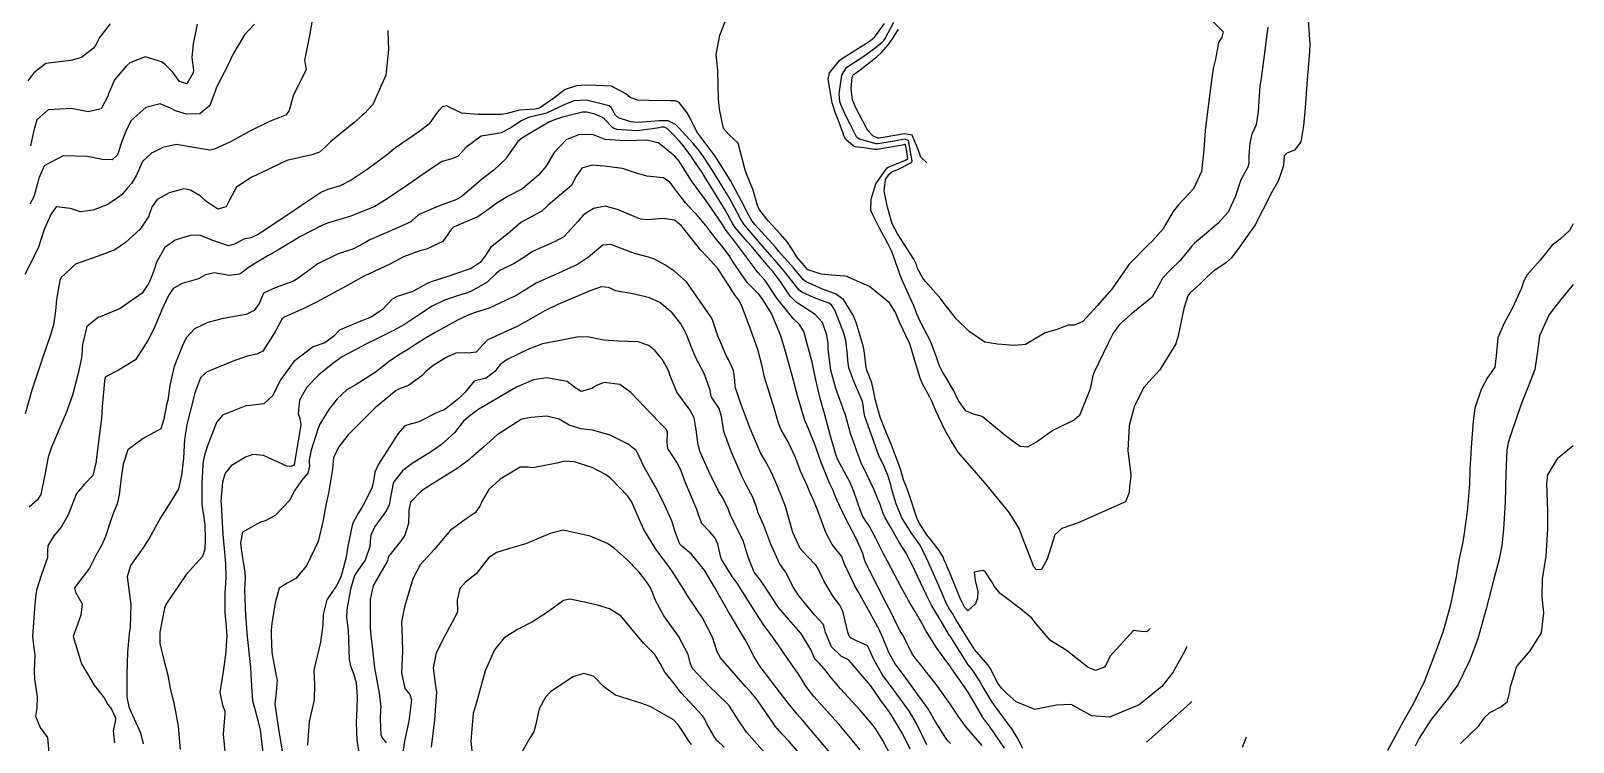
# Model space of a CAD drawing. Header units: feet. Extents: x 1313709 to 1317500, y 405869 to 411659.
# Drawn here: x 1316958 to 1317500, y 409598 to 409847 of the extents above; entities that cross this region are included whole.
import ezdxf

# ---------------------------------------------------------------- set-up
doc = ezdxf.new("R2010")
doc.units = ezdxf.units.FT
doc.layers.add('C-TOPO-MAJR', color=32, linetype='CONTINUOUS')

msp = doc.modelspace()

# ---------------------------------------------------------------- linework, layer by layer
at = {"layer": 'C-TOPO-MAJR'}
for points in [[(1317367.41, 409856.89), (1317377.14, 409847.08), (1317376.65, 409845.26), (1317375.51, 409843.36), (1317374.35, 409837.54), (1317373.61, 409834.29), (1317373.12, 409830.93), (1317371.96, 409821.91), (1317370.73, 409812.46), (1317370.36, 409805.7), (1317369.46, 409798.08), (1317366.66, 409791.96), (1317361.45, 409786.44), (1317359.52, 409784.04), (1317356.9, 409779.45), (1317355.98, 409777.92), (1317352.32, 409773.79), (1317350.71, 409772.35), (1317343.91, 409765.4), (1317343.25, 409764.44), (1317338.02, 409756.83), (1317332.86, 409750.89), (1317327.81, 409745.46), (1317324.89, 409744.17), (1317322.63, 409744.16), (1317318.65, 409742.61), (1317317.94, 409742.4), (1317314.57, 409741.46), (1317307.7, 409737.38), (1317303.76, 409736.97), (1317297.85, 409737.47), (1317293.38, 409738.15), (1317287.95, 409741.88), (1317283.29, 409746.4), (1317281.32, 409748.93), (1317279.47, 409751.31), (1317277.91, 409753.39), (1317272.52, 409759.45), (1317271.61, 409760.64), (1317269.81, 409764.08), (1317269.35, 409765.46), (1317268.46, 409767.35), (1317262.71, 409776.18), (1317260.91, 409779.73), (1317259.2, 409785.53), (1317258, 409791.13), (1317258.56, 409795.28), (1317259.76, 409797.1), (1317260.79, 409797.92), (1317263.3, 409799.07), (1317267.61, 409801.25), (1317267.86, 409801.83), (1317266.57, 409809.02), (1317265.17, 409809.42), (1317261.58, 409808.71), (1317255.88, 409807.81), (1317255.24, 409807.81), (1317249.34, 409809.43), (1317248.45, 409810.03), (1317247.02, 409812.87), (1317246.08, 409814.66), (1317244.69, 409817.39), (1317242.88, 409821.58), (1317242.52, 409822.72), (1317242.2, 409825.33), (1317243.18, 409831.94), (1317244.84, 409834.58), (1317245.3, 409834.94), (1317250.52, 409838.37), (1317254.39, 409841.17), (1317257.21, 409843.35), (1317257.95, 409844.12), (1317258.43, 409844.81), (1317261.45, 409850.46)], [(1317057.74, 409854.94), (1317056.47, 409846.95), (1317054.46, 409837.1), (1317054.55, 409836.54), (1317055.03, 409833.74), (1317050.67, 409825.03), (1317049.21, 409819.93), (1317049.14, 409819.51), (1317048.07, 409817.97), (1317042.16, 409815.67), (1317035.06, 409812.1), (1317028.73, 409808.61), (1317022.93, 409805.98), (1317021.21, 409805.61), (1317015.63, 409806.56), (1317009.36, 409807.56), (1317004.79, 409806.46), (1317000.78, 409804.54), (1316997.63, 409801.57), (1316995.37, 409796.54), (1316993.72, 409793.89), (1316992.35, 409792.31), (1316990.34, 409789.95), (1316985.38, 409786.48), (1316980.26, 409784.46), (1316975.77, 409783.95), (1316972.36, 409785.09), (1316967.25, 409785.73), (1316965.45, 409782.97), (1316963.55, 409778.73), (1316963.11, 409777.69), (1316960.94, 409771.17), (1316956.3, 409761.9)], [(1317406.75, 409854.44), (1317407.5, 409842.79), (1317407.46, 409840.17), (1317406.52, 409828.69), (1317405.86, 409820.49), (1317405.31, 409814.13), (1317404.41, 409808.51), (1317402.11, 409805.63), (1317399.43, 409804.5), (1317398.53, 409803.61), (1317398.24, 409800.16), (1317396.56, 409794.88), (1317394.21, 409790.84), (1317391.02, 409784.63), (1317388.29, 409779.32), (1317382.72, 409771.39), (1317379.99, 409767.83), (1317377.89, 409765.91), (1317373.87, 409763.23), (1317371.49, 409761.08), (1317368.99, 409758.68), (1317365.54, 409755.52), (1317364.91, 409754.82), (1317364.69, 409754.43), (1317363.24, 409749.97), (1317361.34, 409740.39), (1317360.49, 409737.6), (1317354.85, 409728.5), (1317350.97, 409724.23), (1317349.27, 409722.2), (1317345.98, 409715.87), (1317344.06, 409708.94), (1317343.56, 409700.17), (1317344.64, 409691.61), (1317344.65, 409691.07), (1317344.23, 409687.51), (1317344.07, 409685.39), (1317342.78, 409682.08), (1317326.15, 409674.78), (1317320.39, 409672.76), (1317317.98, 409670.5), (1317315.27, 409661.96), (1317313.33, 409658.42), (1317311.58, 409658.2), (1317310.55, 409659.3), (1317306.09, 409671.11), (1317305.42, 409672.75), (1317302.08, 409678.3), (1317295.69, 409685.99), (1317293.46, 409688.63), (1317288, 409694.99), (1317284, 409699.53), (1317281.54, 409703.52), (1317281.32, 409703.92), (1317281.19, 409704.16), (1317279.33, 409707.34), (1317276.2, 409714.05), (1317274.9, 409717.28), (1317274.24, 409718.66), (1317271.53, 409723.59), (1317270.68, 409725.59), (1317268.33, 409733.3), (1317267.17, 409737.25), (1317266.87, 409738.01), (1317263.46, 409745.23), (1317261.87, 409748.81), (1317259.97, 409752.01), (1317252.87, 409757.7), (1317245.44, 409761.04), (1317245.03, 409761.17), (1317244.13, 409761.37), (1317239.67, 409761.68), (1317236.04, 409762.02), (1317231.27, 409763.59), (1317230.97, 409763.84), (1317229.94, 409765.07), (1317227.67, 409767.78), (1317225.57, 409770.89), (1317224.05, 409773.29), (1317221.6, 409776.13), (1317217.34, 409780.73), (1317214.29, 409784.63), (1317213.59, 409786.18), (1317212.03, 409791.59), (1317209.75, 409797.26), (1317209.15, 409799.01), (1317206.82, 409807.99), (1317203.61, 409810.91), (1317201.57, 409813.18), (1317200.17, 409819.97), (1317199.82, 409823.65), (1317199.67, 409833.53), (1317199.07, 409839.14), (1317200.36, 409845.97), (1317202.65, 409851.87)], [(1317083.77, 409847.62), (1317083.91, 409843.96), (1317083.93, 409840.87), (1317083.04, 409831.91), (1317078.46, 409821.62), (1317075.56, 409818.49), (1317074.98, 409818.02), (1317071.79, 409815.17), (1317063.77, 409808.58), (1317061.83, 409806.71), (1317059.78, 409804.84), (1317057.06, 409803.94), (1317048.33, 409801.9), (1317042.15, 409799.02), (1317035.77, 409796), (1317030.58, 409792.54), (1317028.31, 409788.21), (1317027.03, 409785.68), (1317024.05, 409784.9), (1317020.18, 409787.45), (1317017.82, 409789.49), (1317014.49, 409791.56), (1317012.06, 409791.98), (1317006.9, 409790.54), (1317002.73, 409788.21), (1317001, 409785.76), (1316999.98, 409783.02), (1316999.76, 409782.45), (1316996.77, 409777.83), (1316991.63, 409773.16), (1316987.87, 409770.58), (1316983.34, 409768.89), (1316974.06, 409765.53), (1316968.95, 409760.79), (1316968.53, 409759.84), (1316967.83, 409755.84), (1316967.37, 409753.12), (1316967.02, 409749.19), (1316966.34, 409744.22), (1316965.13, 409740.43), (1316962.49, 409732.59), (1316960.79, 409727.62), (1316958.68, 409721.28), (1316956.38, 409713.06)], [(1316986.23, 409849.92), (1316982.5, 409845.09), (1316981.17, 409842.55), (1316980.43, 409841.34), (1316976.15, 409838.07), (1316972.43, 409837.11), (1316963.61, 409836.06), (1316959.39, 409832.76), (1316957.34, 409829.92)], [(1317036.89, 409849.8), (1317033.47, 409846.03), (1317029.29, 409839.18), (1317026.72, 409833.65), (1317026.31, 409832.9), (1317023.59, 409827.7), (1317023.14, 409826.33), (1317021.22, 409821.28), (1317017.74, 409818.33), (1317013, 409818.23), (1317009.21, 409819.39), (1317007.38, 409820.34), (1317003.85, 409821.81), (1316998.74, 409820.55), (1316993.44, 409815.91), (1316991.73, 409812.08), (1316990.81, 409809.83), (1316990.36, 409808.59), (1316988.85, 409803.95), (1316986.93, 409802.16), (1316983.47, 409802.31), (1316978.3, 409803.38), (1316969.68, 409803.54), (1316963.1, 409800.02), (1316961.19, 409795.7), (1316960.76, 409793.86), (1316959.44, 409789.23), (1316958.04, 409786.61)], [(1317016.77, 409849.85), (1317015.37, 409842.91), (1317014.93, 409838.15), (1317015.47, 409833.61), (1317015.44, 409832.74), (1317013.2, 409828.9), (1317010.56, 409829.65), (1317008.67, 409832.26), (1317008.13, 409833.04), (1317005.47, 409835.79), (1317004.28, 409836.58), (1316998.48, 409838.36), (1316993.11, 409836.2), (1316991.85, 409835.09), (1316987.81, 409830.31), (1316985.64, 409825.38), (1316985.37, 409824.5), (1316983.04, 409820.03), (1316978.65, 409819.09), (1316972.66, 409820.2), (1316964.44, 409819.74), (1316960.52, 409816.25), (1316959.27, 409812.01), (1316958.25, 409807.15)], [(1317392.74, 409848.7), (1317392.58, 409847.11), (1317391.68, 409840.64), (1317390.43, 409830.76), (1317389.99, 409828.2), (1317389.39, 409819.2), (1317388.72, 409814.42), (1317387.54, 409811.93), (1317387.21, 409811.27), (1317386.41, 409808.09), (1317386.1, 409803.78), (1317386.15, 409800.92), (1317385.75, 409799.62), (1317383.34, 409795.18), (1317381.28, 409789.21), (1317378.81, 409783.83), (1317375.2, 409779.8), (1317369.67, 409775.13), (1317367.05, 409772.9), (1317366.01, 409771.72), (1317362.04, 409766.82), (1317358.49, 409763.4), (1317355.82, 409760.62), (1317354.97, 409759.03), (1317352.11, 409754.01), (1317344.76, 409748), (1317340.7, 409744.38), (1317338.49, 409741.39), (1317336.44, 409737.31), (1317331.76, 409727.59), (1317331.16, 409725.98), (1317330.72, 409723.39), (1317330.31, 409721.49), (1317326.67, 409712.42), (1317324.88, 409710.89), (1317317.31, 409707.11), (1317311.56, 409703.06), (1317308.27, 409701.31), (1317305.78, 409701.55), (1317301.13, 409704.89), (1317292.5, 409712.04), (1317289.44, 409712.95), (1317286.68, 409714.05), (1317284.09, 409717.79), (1317282.51, 409721.03), (1317281.32, 409723.08), (1317279.67, 409725.93), (1317278.64, 409727.56), (1317277.34, 409730.04), (1317276.25, 409733.23), (1317274.3, 409738.47), (1317270.75, 409745.2), (1317269.49, 409748.11), (1317268.45, 409750.94), (1317266.59, 409755.03), (1317263.96, 409760.78), (1317263.26, 409762.75), (1317260.79, 409769.95), (1317259.35, 409772.76), (1317256.48, 409777.92), (1317253.55, 409783.85), (1317253.42, 409784.47), (1317253.5, 409788.36), (1317255.14, 409793.79), (1317259.15, 409799.38), (1317259.49, 409799.63), (1317265.49, 409802.1), (1317266.3, 409802.71), (1317265.86, 409805.8), (1317265.48, 409807.43), (1317265.21, 409807.51), (1317264.54, 409807.37), (1317255.56, 409805.78), (1317254.52, 409805.77), (1317251, 409806.38), (1317247.85, 409806.75), (1317247.12, 409807.08), (1317244.63, 409809.34), (1317243.98, 409810.42), (1317243.53, 409811.78), (1317242.25, 409815.33), (1317240.86, 409818.91), (1317239.81, 409822.21), (1317238.41, 409830.47), (1317238.87, 409832.77), (1317242.35, 409837.07), (1317243.12, 409837.67), (1317251.81, 409843.11), (1317253.25, 409844.08), (1317254.76, 409845.4), (1317258.16, 409850)], [(1317273.05, 409801.11), (1317272.57, 409801.61), (1317270.98, 409803.14), (1317269.96, 409805.79), (1317267.85, 409810.87), (1317265.13, 409811.34), (1317258.42, 409810.14), (1317256.2, 409809.83), (1317255.97, 409809.84), (1317254.16, 409810.54), (1317252.23, 409812.56), (1317251.72, 409813.49), (1317248.17, 409820.24), (1317246.97, 409823.08), (1317246.4, 409827.27), (1317246.84, 409831.24), (1317247.33, 409832.09), (1317247.47, 409832.21), (1317249.17, 409833.39), (1317255.5, 409838.33), (1317257.2, 409839.95), (1317259.44, 409842.57), (1317261.02, 409844.65), (1317263.1, 409848.01)], [(1317351.35, 409637.63), (1317351.31, 409637.5), (1317350.25, 409636.5), (1317348.27, 409636.57), (1317345.64, 409636.93), (1317337.25, 409627.79), (1317336.15, 409625.29), (1317335.47, 409624.11), (1317332.26, 409622.91), (1317329.63, 409623.94), (1317322, 409630.08), (1317316.82, 409633.16), (1317316.34, 409633.61), (1317311.41, 409639.25), (1317311.33, 409639.36), (1317309.85, 409641.33), (1317305.89, 409644.52), (1317298.83, 409649.96), (1317296.82, 409652.44), (1317295.81, 409654.04), (1317293.61, 409657.46), (1317292.87, 409658.05), (1317289.7, 409657.47), (1317289.99, 409654.37), (1317290.99, 409650.75), (1317290.87, 409648.37), (1317290.08, 409646.35), (1317287.4, 409643.83), (1317286.26, 409645.12), (1317285.43, 409646.78), (1317284.63, 409648.53), (1317281.32, 409656.56), (1317280.21, 409659.26), (1317279.79, 409660.25), (1317279.27, 409661.42), (1317278.62, 409662.87), (1317277.37, 409665.06), (1317274.6, 409668.67), (1317273.07, 409670.5), (1317272.87, 409670.79), (1317270.51, 409674.56), (1317269.49, 409676.55), (1317266.79, 409684.72), (1317266.09, 409686.64), (1317264.84, 409689.9), (1317263.87, 409693.23), (1317263.36, 409694.91), (1317260.53, 409702.33), (1317258.34, 409707.36), (1317256.62, 409711.9), (1317254.9, 409718.18), (1317254.59, 409720.01), (1317253.73, 409723.87), (1317252.01, 409728.36), (1317251.76, 409729.26), (1317251.03, 409735.2), (1317250.67, 409736.91), (1317248.17, 409745.04), (1317247.13, 409747.7), (1317243.73, 409753.2), (1317240.9, 409755.13), (1317236.41, 409756.82), (1317230.62, 409759.3), (1317229.62, 409760.16), (1317226.2, 409764.31), (1317221.11, 409770.02), (1317220.84, 409770.33), (1317219.84, 409771.48), (1317212.58, 409779.53), (1317211.74, 409780.65), (1317209.99, 409783.73), (1317208.88, 409785.86), (1317204.07, 409794.88), (1317202.71, 409797.2), (1317199.32, 409802.5), (1317198.66, 409803.47), (1317195.55, 409807.67), (1317194.71, 409808.68), (1317192.22, 409811.98), (1317189.69, 409817.32), (1317188.89, 409818.72), (1317186.02, 409822.34), (1317184.81, 409822.92), (1317182.86, 409822.9), (1317175.42, 409823.01), (1317171.51, 409823.18), (1317168.88, 409824.08), (1317167.33, 409825.39), (1317162.25, 409827.99), (1317156.75, 409828.23), (1317153.33, 409828.34), (1317149.97, 409828.2), (1317146.08, 409826.93), (1317142.1, 409823.81), (1317136.97, 409820.33), (1317135.43, 409819.99), (1317129.94, 409819.59), (1317125.67, 409818.47), (1317123.61, 409818.05), (1317116.08, 409818.11), (1317115.5, 409818.08), (1317109.74, 409818.53), (1317105.5, 409820.53), (1317105.3, 409820.71), (1317104.45, 409821.13), (1317102.79, 409820.83), (1317101.02, 409818.85), (1317098.28, 409814.88), (1317094.94, 409812.23), (1317086.45, 409806.37), (1317083.12, 409803.73), (1317076.52, 409798.82), (1317070.85, 409795), (1317067.04, 409793.03), (1317062.67, 409791.78), (1317060.4, 409790.82), (1317053.45, 409786.17), (1317048.66, 409782.91), (1317038.93, 409776.44), (1317038.01, 409775.85), (1317035.67, 409774.85), (1317033.2, 409774.32), (1317029.85, 409772.62), (1317027.77, 409771.99), (1317022.28, 409773.88), (1317017.73, 409775.71), (1317014.34, 409775.62), (1317009.1, 409773.97), (1317005.38, 409771.46), (1317002.51, 409766.27), (1317001.65, 409763.63), (1317000.99, 409761.75), (1316999.77, 409758.94), (1316997.48, 409755.4), (1316989.8, 409750.01), (1316982.74, 409747.09), (1316982.11, 409746.9), (1316978.07, 409743.66), (1316976.49, 409737.36), (1316976.32, 409733.63), (1316976.22, 409732.69), (1316974.96, 409727.23), (1316973, 409719.53), (1316970.78, 409713.31), (1316967.98, 409706.85), (1316965.66, 409701.26), (1316964.52, 409697.78), (1316963.3, 409691.6), (1316961.86, 409684.7), (1316960.71, 409682.83), (1316957.84, 409680.29)], [(1317364.42, 409631.32), (1317364.27, 409631.05), (1317363.5, 409629.59), (1317359.36, 409622.23), (1317355.52, 409617.34), (1317347.58, 409610.83), (1317337.19, 409606.51), (1317330.99, 409606.98), (1317330.25, 409607.33), (1317323.77, 409610.98), (1317318.52, 409610.79), (1317310.99, 409609.27), (1317304.43, 409611.86), (1317301, 409615), (1317299.24, 409616.74), (1317297.95, 409618.47), (1317295.27, 409623.67), (1317294.47, 409624.85), (1317289.82, 409630.27), (1317289.49, 409630.72), (1317287.96, 409633.13), (1317283.27, 409640.85), (1317282, 409642.88), (1317281.32, 409643.93), (1317281.01, 409644.42), (1317279.96, 409646.28), (1317278.5, 409649.69), (1317276.32, 409654.78), (1317273.57, 409660.81), (1317272.09, 409664.12), (1317270.54, 409667.03), (1317269.11, 409668.99), (1317268.41, 409669.95), (1317267.59, 409671.15), (1317264.22, 409676.5), (1317262.26, 409681.4), (1317260.67, 409686.85), (1317260.34, 409688.06), (1317259.48, 409691.18), (1317258.11, 409694.33), (1317256.19, 409698.4), (1317251.29, 409712.1), (1317250.86, 409714.11), (1317250.68, 409716.13), (1317250.46, 409717.3), (1317247.3, 409724.75), (1317245.64, 409729.14), (1317245.25, 409731.76), (1317245.17, 409733.7), (1317244.55, 409738.81), (1317243.78, 409741.66), (1317240.72, 409749.44), (1317239.61, 409751.27), (1317238.66, 409751.89), (1317233.2, 409753.88), (1317229.15, 409755.72), (1317228.25, 409756.46), (1317222.57, 409763.57), (1317219.62, 409767), (1317218.74, 409768), (1317215.59, 409771.68), (1317211.29, 409776.51), (1317208.79, 409779.57), (1317207.43, 409781.73), (1317204.38, 409787.49), (1317202.73, 409790.44), (1317198.73, 409796.93), (1317196.71, 409800.1), (1317194.69, 409803.08), (1317192.87, 409805.64), (1317191.03, 409807.91), (1317185.93, 409813.42), (1317185.4, 409813.97), (1317184.76, 409814.57), (1317182.21, 409815.82), (1317179.37, 409815.87), (1317179.04, 409815.83), (1317173.2, 409815.44), (1317171.28, 409815.32), (1317169.11, 409815.51), (1317164.81, 409816.91), (1317163.71, 409817.92), (1317162.16, 409820.54), (1317161.47, 409821.1), (1317153.48, 409823.18), (1317149.15, 409822.9), (1317146.16, 409821.71), (1317139.49, 409818.55), (1317135.18, 409817.51), (1317133.45, 409817.21), (1317130.59, 409815.86), (1317126.89, 409813.37), (1317123.58, 409811.71), (1317121.73, 409811.35), (1317116.53, 409810.51), (1317111.15, 409806.52), (1317108.42, 409803.46), (1317106.21, 409802.53), (1317102.84, 409801.64), (1317097.69, 409798.22), (1317091.1, 409793.59), (1317083.48, 409788.45), (1317079.15, 409785.76), (1317070.81, 409782.4), (1317066.87, 409781.28), (1317062.94, 409780.12), (1317060.76, 409779.25), (1317053.08, 409775.31), (1317048.05, 409772.27), (1317045.07, 409770.44), (1317041.66, 409768.45), (1317037.82, 409766.2), (1317034.86, 409764.39), (1317033.22, 409763.07), (1317031.73, 409762.09), (1317028.01, 409761.63), (1317022.81, 409762.46), (1317019.72, 409761.76), (1317017.3, 409760.36), (1317011.55, 409758.79), (1317008.34, 409757.04), (1317006.77, 409754.59), (1317004.27, 409749.32), (1317003.78, 409748.15), (1317001.92, 409743.69), (1316999.67, 409739.08), (1316995.11, 409731.96), (1316989.12, 409728.38), (1316984.63, 409726), (1316984.27, 409724.74), (1316984, 409721.74), (1316983.39, 409715.63), (1316983.17, 409711.36), (1316982.24, 409704.18), (1316981.28, 409696.62), (1316981.27, 409696.23), (1316980.17, 409691.39), (1316977.24, 409688.31), (1316974.46, 409684.99), (1316971.48, 409677.59), (1316969.09, 409673.21), (1316966.44, 409670.18), (1316964.31, 409666.71), (1316964.23, 409665.07), (1316964.26, 409662.57), (1316962.1, 409656.58), (1316960.34, 409651.07), (1316960.16, 409649.57), (1316959.81, 409646.17), (1316959.45, 409641.5), (1316959.45, 409641.37), (1316959.01, 409634.91), (1316959.49, 409630.78), (1316959.74, 409628.46), (1316959.57, 409622.54), (1316959.62, 409619.98), (1316960.62, 409613.68), (1316960.47, 409609.74), (1316959.98, 409606.89), (1316961.69, 409602.87), (1316964.26, 409599.42), (1316964.95, 409591.27)], [(1317306.7, 409595.5), (1317304.72, 409599.43), (1317303.12, 409602.1), (1317296.9, 409610.56), (1317295.99, 409611.8), (1317292.41, 409617.69), (1317291.36, 409619.55), (1317289.13, 409622.86), (1317287.61, 409624.76), (1317287.49, 409624.91), (1317282.59, 409632.7), (1317281.32, 409634.79), (1317281.04, 409635.25), (1317277.35, 409641.42), (1317276.38, 409642.93), (1317274.79, 409645.6), (1317272.92, 409649.4), (1317267.72, 409660.19), (1317267.28, 409661.11), (1317266.15, 409663.43), (1317265.76, 409664.08), (1317263.44, 409667.76), (1317260.22, 409673.38), (1317258.39, 409676.45), (1317257.7, 409678.05), (1317256.54, 409681.52), (1317255.96, 409682.88), (1317254.4, 409686.59), (1317251.98, 409691.75), (1317251.76, 409692.16), (1317249.86, 409696.1), (1317246.26, 409706.09), (1317244.42, 409712.64), (1317244.17, 409713.45), (1317241.03, 409721.95), (1317239.33, 409728.4), (1317238.41, 409735.68), (1317238.35, 409737.67), (1317237.95, 409740.63), (1317236.34, 409745.04), (1317233.87, 409747.93), (1317227.18, 409752.24), (1317225.08, 409754.37), (1317221.78, 409759.2), (1317219.03, 409762.85), (1317218.11, 409763.95), (1317216.65, 409765.66), (1317211.4, 409771.87), (1317209.99, 409773.49), (1317205.72, 409778.46), (1317204.87, 409779.74), (1317201.81, 409785.22), (1317200.49, 409787.39), (1317197.3, 409792.56), (1317194.77, 409796.65), (1317194.1, 409797.69), (1317190.78, 409802.71), (1317190.17, 409803.59), (1317187.49, 409807.18), (1317186.03, 409808.91), (1317184.11, 409810.97), (1317181.85, 409813.17), (1317180.92, 409813.65), (1317179.86, 409813.61), (1317178.91, 409813.42), (1317176.74, 409813.06), (1317171.2, 409812.41), (1317164.15, 409812.82), (1317162.77, 409813.4), (1317159.82, 409816.42), (1317159.09, 409817.05), (1317156.46, 409818.22), (1317153.6, 409818.92), (1317152.06, 409818.86), (1317145.05, 409817.12), (1317142.65, 409816.33), (1317140.53, 409815.48), (1317133.09, 409811.25), (1317131.05, 409809.91), (1317129.38, 409808.57), (1317125.54, 409803.09), (1317125.26, 409802.68), (1317120.95, 409798.57), (1317116.54, 409795.11), (1317109.87, 409789.45), (1317108.85, 409788.75), (1317107.57, 409788.17), (1317101.54, 409785.86), (1317094.56, 409782.91), (1317092.46, 409781.03), (1317091.77, 409780.38), (1317086.87, 409778.14), (1317077.41, 409774.11), (1317075.66, 409773), (1317071.71, 409770.94), (1317066.32, 409769.16), (1317059.12, 409765.64), (1317052.15, 409760.57), (1317050.39, 409759.45), (1317044.22, 409757.22), (1317040.09, 409755.42), (1317038.9, 409752.59), (1317038.62, 409751.76), (1317036.86, 409749.31), (1317033.99, 409747.89), (1317025.93, 409746.44), (1317020.57, 409745.08), (1317015.91, 409742.91), (1317013.1, 409739.85), (1317011.96, 409737.88), (1317008.73, 409729.63), (1317007.15, 409723.12), (1317006.68, 409719.45), (1317006.49, 409717.72), (1317006.31, 409717), (1317006.04, 409716.16), (1317005.07, 409711.13), (1317004.02, 409707.79), (1316997.8, 409704.36), (1316992.5, 409700.34), (1316990.83, 409695.37), (1316990.14, 409690.58), (1316989.39, 409684.6), (1316988.84, 409681.83), (1316988.69, 409681.42), (1316987.26, 409677.98), (1316986.01, 409674.27), (1316984.84, 409670.6), (1316984.62, 409669.95), (1316983.22, 409666.8), (1316981.17, 409663.23), (1316979.94, 409660.66), (1316978.93, 409658.86), (1316973.67, 409651.97), (1316974.06, 409650.46), (1316976.43, 409646.35), (1316975.92, 409642.33), (1316973.21, 409634.85), (1316976.22, 409625.21), (1316978.32, 409621.71), (1316980.63, 409617.75), (1316984.09, 409613.3), (1316985.46, 409611), (1316986.68, 409609.29), (1316988.11, 409606.29), (1316988.13, 409605.58), (1316987.33, 409601.71), (1316987.74, 409597.47)], [(1317300.28, 409595.69), (1317294.99, 409603.37), (1317292.87, 409606.2), (1317292.57, 409606.63), (1317289.95, 409611.1), (1317287.61, 409615.07), (1317286.26, 409617.12), (1317281.8, 409623.54), (1317281.32, 409624.2), (1317278.19, 409628.52), (1317276.52, 409630.78), (1317272.78, 409636.74), (1317271.58, 409638.91), (1317268.88, 409643.6), (1317267.22, 409646.39), (1317264.17, 409651.89), (1317259.26, 409661.24), (1317257.71, 409664.08), (1317255.12, 409669.27), (1317252.76, 409673.74), (1317251.88, 409674.93), (1317250.57, 409676.93), (1317249.71, 409678.94), (1317247.39, 409685.79), (1317246.07, 409688.92), (1317245.42, 409690.17), (1317241.83, 409696.9), (1317241.09, 409698.69), (1317239.09, 409705.6), (1317237.22, 409712.62), (1317235.63, 409718.4), (1317233.92, 409725.47), (1317232.78, 409731.11), (1317229.89, 409741.94), (1317228.26, 409744.32), (1317226.13, 409746.44), (1317220.37, 409753.65), (1317216.22, 409759.77), (1317214.96, 409761.27), (1317213.68, 409762.67), (1317211.78, 409765.19), (1317207.63, 409770.8), (1317204.79, 409774.59), (1317202.6, 409777.32), (1317202.31, 409777.75), (1317201.28, 409779.45), (1317197.13, 409785.43), (1317194.91, 409788.56), (1317190.42, 409794.79), (1317187.85, 409798.85), (1317186.03, 409801.74), (1317184.48, 409803.48), (1317182.24, 409805.3), (1317180.81, 409806.52), (1317178.64, 409808.17), (1317174.62, 409809.07), (1317171.1, 409808.93), (1317167.07, 409808.8), (1317160.09, 409809.35), (1317157.68, 409810.26), (1317155.63, 409811.1), (1317150.7, 409810.95), (1317146.33, 409809.25), (1317142.11, 409804.75), (1317139.23, 409799.86), (1317136.64, 409796.75), (1317131.18, 409792.14), (1317130.78, 409791.88), (1317126.01, 409789.39), (1317121.65, 409786.76), (1317119.35, 409784.95), (1317115.33, 409782.21), (1317110.32, 409780.09), (1317106.85, 409778.53), (1317105.98, 409777.68), (1317103.02, 409773.52), (1317097.3, 409770.83), (1317094.94, 409770.29), (1317089.21, 409768.17), (1317084.43, 409765.6), (1317076.91, 409762.07), (1317075.6, 409761.5), (1317074.46, 409760.89), (1317069.14, 409757.82), (1317058.7, 409752.2), (1317054.24, 409749.96), (1317047.38, 409746.92), (1317046.55, 409746.2), (1317044.22, 409741.83), (1317039.82, 409735.05), (1317037.78, 409733.96), (1317034.32, 409733.29), (1317029.09, 409731.39), (1317020.08, 409727.67), (1317017.97, 409725.61), (1317015.87, 409720.03), (1317015.46, 409718.36), (1317013.3, 409709.7), (1317012.3, 409704.1), (1317011.96, 409697.49), (1317011.81, 409695.3), (1317011.34, 409691.53), (1317010.18, 409686.72), (1317008.16, 409683.18), (1317003.93, 409676.53), (1316999.97, 409669.29), (1316997.74, 409665.81), (1316993.43, 409659.77), (1316992.21, 409655.84), (1316993.45, 409646.12), (1316993.22, 409638.07), (1316992.93, 409635.93), (1316992.32, 409629.34), (1316992.15, 409621.66), (1316992.07, 409617.02), (1316992.14, 409613.49), (1316992.76, 409610.15), (1316992.98, 409609.51), (1316996.9, 409601.04), (1316997.79, 409597.15)], [(1317292.48, 409596.59), (1317286.95, 409602.88), (1317284.03, 409606.84), (1317281.32, 409610.97), (1317281.08, 409611.34), (1317276.82, 409617.35), (1317270.35, 409625.57), (1317269.09, 409627.07), (1317268.05, 409628.62), (1317264.58, 409635.32), (1317263.68, 409636.89), (1317262.15, 409639.72), (1317260.58, 409642.98), (1317258.8, 409646.57), (1317252.81, 409658.2), (1317252.41, 409658.95), (1317251.28, 409661.46), (1317250.53, 409663.95), (1317250.24, 409664.84), (1317248.23, 409669.27), (1317248, 409669.71), (1317244.52, 409676.34), (1317241.52, 409682.59), (1317240.54, 409685), (1317240.11, 409686.07), (1317239.13, 409688.19), (1317238.1, 409690.43), (1317235.8, 409696.29), (1317233.59, 409702.65), (1317230.87, 409709.11), (1317230.21, 409710.66), (1317227.64, 409719.29), (1317226.11, 409725.14), (1317223.45, 409734.87), (1317221.77, 409740.35), (1317218.43, 409748.2), (1317215.5, 409752.91), (1317214.13, 409754.9), (1317213.71, 409755.36), (1317209.9, 409759.07), (1317205.07, 409766.28), (1317203.85, 409768.2), (1317201.45, 409771.41), (1317198.66, 409774.85), (1317195.87, 409778.49), (1317193.07, 409781.92), (1317188.32, 409787.09), (1317185.19, 409791.01), (1317182.77, 409794.3), (1317180.5, 409795.87), (1317174.71, 409796.5), (1317171.05, 409797.52), (1317166.16, 409799.17), (1317159.75, 409799.98), (1317155.56, 409800.28), (1317151.82, 409799.3), (1317149.78, 409796.18), (1317148.13, 409793.05), (1317144.65, 409790.15), (1317140.06, 409786.24), (1317137.88, 409784.17), (1317134.56, 409782.37), (1317130.48, 409780.16), (1317126.88, 409776.98), (1317124.2, 409774.87), (1317119.84, 409771.36), (1317118.04, 409768.63), (1317116.2, 409766.12), (1317112.96, 409764.09), (1317111.27, 409763.45), (1317104.79, 409761.2), (1317098.96, 409759.39), (1317097.3, 409758.64), (1317092.56, 409755.97), (1317087.06, 409754.16), (1317085.32, 409753.32), (1317081.93, 409749.66), (1317077.95, 409746.94), (1317073.08, 409745.11), (1317066.73, 409742.36), (1317064.79, 409740.29), (1317061.6, 409737.96), (1317057.56, 409736.59), (1317050.75, 409731.41), (1317046.16, 409725.09), (1317045.35, 409723.56), (1317043.37, 409719.42), (1317040.22, 409716.51), (1317035.36, 409715.92), (1317033.94, 409715.79), (1317025.67, 409712.51), (1317023.53, 409710), (1317020.41, 409701.76), (1317019.32, 409698.54), (1317018.89, 409696.33), (1317018.8, 409695.16), (1317018.38, 409688.6), (1317018.44, 409681.16), (1317018.96, 409677.49), (1317019.43, 409673.96), (1317019.6, 409669.22), (1317019.45, 409665.51), (1317018.68, 409662.88), (1317016.34, 409660.34), (1317012.98, 409656.65), (1317005.79, 409646.12), (1317005.28, 409644.8), (1317003.67, 409636.39), (1317003.68, 409632.22), (1317005.09, 409626.63), (1317006.47, 409621.27), (1317007.34, 409616.61), (1317008.62, 409611.5), (1317010.15, 409603.4), (1317010.8, 409595.19)], [(1317281.32, 409597.3), (1317280.53, 409598.11), (1317279.68, 409599.2), (1317275.61, 409605.73), (1317274.36, 409608.06), (1317273.51, 409609.48), (1317264.49, 409621.85), (1317264.09, 409622.36), (1317261.92, 409625.2), (1317259.71, 409629.23), (1317257.75, 409634.13), (1317256.31, 409637.35), (1317251.3, 409646.46), (1317249.02, 409650.44), (1317247.79, 409652.6), (1317244.18, 409659.98), (1317243.35, 409662.43), (1317243.08, 409663), (1317239.78, 409667.19), (1317237.55, 409671.39), (1317234.69, 409679.27), (1317232.99, 409683.26), (1317232.43, 409684.49), (1317230.86, 409688.03), (1317228.81, 409692.71), (1317226.84, 409697.88), (1317224.42, 409702.99), (1317221.86, 409707.39), (1317220.89, 409709.79), (1317219.48, 409714.64), (1317215.98, 409725.84), (1317215.16, 409729.7), (1317213.71, 409735.6), (1317211.11, 409742.78), (1317208.17, 409750.62), (1317207.21, 409752.55), (1317205.54, 409754.91), (1317202.44, 409759.69), (1317199.55, 409764.14), (1317195.9, 409768.13), (1317193.48, 409770.72), (1317191.37, 409773.41), (1317186.77, 409779.13), (1317184.42, 409780.97), (1317180.47, 409781.57), (1317174.97, 409781.07), (1317172.47, 409781.39), (1317164.42, 409784.72), (1317160.03, 409785.88), (1317156.03, 409785.04), (1317152.46, 409782.88), (1317150.43, 409780.55), (1317145.55, 409775.18), (1317142.22, 409773.37), (1317134.57, 409770), (1317131.49, 409767.85), (1317128.17, 409765.84), (1317123.06, 409763.37), (1317121.74, 409762.26), (1317118.61, 409759.29), (1317113.15, 409756.03), (1317111.7, 409755.48), (1317109.99, 409755.01), (1317103.6, 409752.97), (1317099.26, 409750.84), (1317093.81, 409747.22), (1317090.35, 409744.81), (1317089.56, 409744.33), (1317085.25, 409742.07), (1317079.38, 409739.14), (1317076.27, 409737.64), (1317067.71, 409732.99), (1317064.41, 409730.71), (1317059.46, 409726.72), (1317055.25, 409722.42), (1317052.77, 409717.8), (1317052.27, 409713.15), (1317052.86, 409711.35), (1317053.21, 409709.31), (1317052.8, 409706.91), (1317050.8, 409695.17), (1317050.63, 409694.87), (1317049.69, 409694.48), (1317048.32, 409694.59), (1317040.11, 409698.44), (1317036.3, 409698.79), (1317033.72, 409697.81), (1317028.75, 409694.8), (1317026.66, 409692.18), (1317025.7, 409689.06), (1317025.15, 409682.41), (1317025.19, 409681.13), (1317025.83, 409670.79), (1317026.5, 409663.11), (1317026.75, 409660.51), (1317026.81, 409655.6), (1317026.47, 409650.1), (1317026.46, 409642.99), (1317026.85, 409639.47), (1317027.03, 409638.34), (1317027.2, 409634.87), (1317026.72, 409628.42), (1317025.91, 409622.5), (1317024.7, 409615.15), (1317025.7, 409610.71), (1317026.45, 409608.64), (1317026.5, 409607.65), (1317025.96, 409600.51), (1317026.99, 409589.66)], [(1317500, 409779.68), (1317498.77, 409777.33), (1317495.47, 409774.37), (1317492.6, 409772.21), (1317488.38, 409766.98), (1317483.9, 409761.81), (1317482.73, 409759.74), (1317481.91, 409757.11), (1317478.62, 409749.96), (1317475.78, 409744.87), (1317473.54, 409739.64), (1317472.97, 409733.43), (1317472.49, 409729.39), (1317470.43, 409726.36), (1317469.91, 409725.72), (1317467.65, 409721.51), (1317465.5, 409714.97), (1317464.91, 409710.44), (1317464.29, 409702.81), (1317463.74, 409693.5), (1317463.62, 409688.35), (1317462.82, 409678.71), (1317461.51, 409669.5), (1317461.1, 409667.51), (1317459.89, 409661.64), (1317458.93, 409655.79), (1317456.84, 409645.54), (1317454.86, 409638.37), (1317454.35, 409636.72), (1317451.95, 409629.87), (1317448.32, 409620.42), (1317447.79, 409619.17), (1317443.89, 409611.34), (1317439.74, 409603.96), (1317439.24, 409603.05), (1317434.83, 409594.86)], [(1317273.01, 409596.78), (1317269.41, 409604.25), (1317266.89, 409608.52), (1317261.61, 409615.88), (1317260.59, 409617.18), (1317257.62, 409621.18), (1317254.46, 409626.77), (1317252.32, 409631.43), (1317252.03, 409631.74), (1317248.06, 409633.48), (1317246.42, 409634.29), (1317245.73, 409634.91), (1317245.35, 409635.89), (1317243.55, 409643.71), (1317242.43, 409645.84), (1317240.14, 409648.87), (1317236.88, 409654.4), (1317234.94, 409658.4), (1317234.12, 409659.74), (1317230.77, 409663.29), (1317228.53, 409665.76), (1317225.98, 409671.4), (1317223.38, 409680.45), (1317222.05, 409684.08), (1317220.38, 409688.1), (1317218.65, 409692.24), (1317216.33, 409696.34), (1317214.63, 409699.28), (1317210.99, 409707.88), (1317207.59, 409716.92), (1317205.82, 409722.12), (1317205.75, 409722.42), (1317205.6, 409724.86), (1317205.16, 409728.25), (1317203.4, 409732.07), (1317202.72, 409733.23), (1317199.63, 409740.43), (1317197.72, 409746.06), (1317197.23, 409747.11), (1317188.58, 409759.38), (1317184.49, 409763.03), (1317180.98, 409765.27), (1317177.43, 409767.32), (1317175.27, 409767.98), (1317170.39, 409769.34), (1317162.08, 409772.51), (1317159.27, 409772.18), (1317154.22, 409768.02), (1317150.3, 409765.42), (1317142.44, 409761.8), (1317135.79, 409758.85), (1317133, 409757.12), (1317128.49, 409754.36), (1317126.46, 409753.49), (1317125.09, 409752.79), (1317119.36, 409750.12), (1317113.66, 409748.3), (1317111.69, 409747.59), (1317108.27, 409745.88), (1317103.39, 409743.17), (1317100.41, 409741.56), (1317096.92, 409739.54), (1317093.51, 409737.31), (1317091.04, 409735.76), (1317087.8, 409733.89), (1317084.24, 409731.38), (1317079.35, 409727.55), (1317072.65, 409723.35), (1317069.32, 409721.39), (1317065.93, 409718.33), (1317063.05, 409714.5), (1317059.86, 409709.38), (1317059.16, 409707.58), (1317056.81, 409700.31), (1317056.16, 409696.86), (1317056.16, 409696.2), (1317056.2, 409694.67), (1317055.67, 409692.18), (1317053.45, 409689.6), (1317050.91, 409685.86), (1317049.29, 409682.74), (1317044.21, 409677.35), (1317040.7, 409675.46), (1317039.05, 409675.03), (1317032.66, 409671.51), (1317032.06, 409667.69), (1317032.28, 409665.54), (1317033.55, 409657.29), (1317033.6, 409655.61), (1317033.36, 409651.24), (1317033.77, 409642.12), (1317034, 409639.56), (1317034.25, 409636.02), (1317034.71, 409631.56), (1317035.48, 409623.9), (1317035.84, 409617.39), (1317036.24, 409612.28), (1317036.64, 409610.66), (1317036.93, 409609.81), (1317038.94, 409602.07), (1317040.31, 409590)], [(1317267.15, 409595.26), (1317264.59, 409600.54), (1317260.37, 409607.56), (1317258.73, 409609.91), (1317257.12, 409612.04), (1317256.14, 409613.47), (1317253.39, 409617.54), (1317245.72, 409626.45), (1317245.49, 409626.6), (1317243.1, 409627.87), (1317239.61, 409631.22), (1317237.49, 409636.27), (1317236.9, 409638.58), (1317236.57, 409639.21), (1317233.64, 409642.49), (1317228.2, 409648.98), (1317226.13, 409652.19), (1317223.52, 409657.41), (1317222.74, 409658.46), (1317221.24, 409660.49), (1317218.28, 409667.29), (1317215.77, 409673.81), (1317213.84, 409678.26), (1317213.11, 409680.57), (1317211.97, 409683.72), (1317209.79, 409687.57), (1317208.14, 409690.89), (1317204.49, 409699.52), (1317201.8, 409706.79), (1317200.94, 409712.08), (1317200.07, 409714.9), (1317197.44, 409718.83), (1317197.33, 409719.08), (1317196.93, 409721.37), (1317195.01, 409726.9), (1317192.7, 409731.2), (1317192.02, 409732.42), (1317190.26, 409736.7), (1317188.44, 409741.44), (1317186.67, 409744.63), (1317183.62, 409748.46), (1317179.26, 409752.04), (1317175.62, 409753.77), (1317170.36, 409755), (1317163.71, 409756.22), (1317161.3, 409757.35), (1317158.71, 409757.58), (1317155.08, 409756.27), (1317151.78, 409754.9), (1317143.45, 409751.38), (1317138.88, 409749.21), (1317133.98, 409746.38), (1317129.21, 409743.63), (1317126.29, 409742.4), (1317118.59, 409738.88), (1317117.28, 409737.37), (1317114.77, 409734.61), (1317112.02, 409734.35), (1317110.91, 409734.47), (1317107.65, 409734.27), (1317104.67, 409733.06), (1317099.7, 409729.95), (1317097.1, 409727.83), (1317095.63, 409726.36), (1317091, 409722.98), (1317087.52, 409721.7), (1317086.63, 409721.19), (1317081.37, 409716.85), (1317079.26, 409715.11), (1317069.87, 409705.62), (1317066.44, 409701.27), (1317064.66, 409697.57), (1317064.5, 409696.45), (1317064.36, 409693.63), (1317062.92, 409685.19), (1317061.96, 409680.95), (1317060.99, 409675.65), (1317059.27, 409668.15), (1317055.19, 409659.6), (1317051.44, 409655.23), (1317048.39, 409653.55), (1317045.64, 409651.78), (1317044.15, 409646.68), (1317043.07, 409639.36), (1317042.79, 409637.07), (1317042.75, 409635.48), (1317043.01, 409629.24), (1317044.57, 409620.96), (1317044.9, 409619.46), (1317044.58, 409615.26), (1317044.03, 409611.08), (1317045.5, 409601.57), (1317046.8, 409594.05)], [(1317500, 409758.44), (1317495.66, 409753.21), (1317491.63, 409747.89), (1317488.17, 409740.4), (1317487.4, 409734.1), (1317486.59, 409728.57), (1317484.06, 409722.24), (1317481.94, 409717.04), (1317480.21, 409711.95), (1317478.07, 409705.73), (1317477.18, 409702.81), (1317476.74, 409700.35), (1317476.31, 409692.21), (1317476.1, 409682.08), (1317475.5, 409672.56), (1317474.91, 409666.83), (1317473.93, 409661.55), (1317472.41, 409655.9), (1317469.49, 409644.52), (1317466.53, 409634.06), (1317463.57, 409626.33), (1317459.46, 409617.88), (1317457.68, 409615.29), (1317456.23, 409613.34), (1317455.8, 409612.78), (1317450.17, 409605.76), (1317445.94, 409599.13), (1317444.5, 409596.37)], [(1317260.09, 409593.68), (1317257.55, 409598.28), (1317255.15, 409602.26), (1317254.21, 409603.56), (1317249.54, 409609.07), (1317242.68, 409616.5), (1317238.96, 409620.94), (1317237.64, 409622.69), (1317235.28, 409625.38), (1317233.85, 409626.88), (1317233.62, 409627.25), (1317232.34, 409630.25), (1317228.74, 409635.97), (1317224.41, 409640.95), (1317220.94, 409645.02), (1317216.98, 409651.15), (1317214.61, 409654.59), (1317212.43, 409657.48), (1317210.27, 409662.71), (1317208.52, 409668.57), (1317205.42, 409674.72), (1317204.05, 409677.47), (1317203.29, 409679.72), (1317201.41, 409683.53), (1317200.01, 409685.67), (1317196.42, 409692.78), (1317193.33, 409699.88), (1317192.71, 409702.17), (1317192.07, 409707.43), (1317191.31, 409711.63), (1317189.85, 409714.47), (1317189.18, 409715.27), (1317185.21, 409720.66), (1317182.73, 409726.71), (1317182.54, 409727.53), (1317182.11, 409728.72), (1317180.05, 409732.17), (1317177.68, 409735.08), (1317175.45, 409736.97), (1317171.7, 409738.24), (1317164.66, 409738.49), (1317159.58, 409738.9), (1317153.84, 409740), (1317150.17, 409739.97), (1317144.28, 409738.79), (1317138.09, 409737.55), (1317133.2, 409735.69), (1317125.62, 409732.11), (1317123.22, 409730.29), (1317121.31, 409727.87), (1317118.31, 409725.56), (1317117.78, 409725.41), (1317114.06, 409724.44), (1317110.81, 409720.48), (1317108.82, 409718.53), (1317106.92, 409717.01), (1317103.37, 409714.34), (1317102.64, 409714.04), (1317100.81, 409713.42), (1317094.61, 409710.15), (1317090.42, 409708.99), (1317089.61, 409708.68), (1317087.34, 409706.08), (1317080.44, 409695.29), (1317079.21, 409692.53), (1317078.67, 409689.37), (1317078.24, 409687.25), (1317075.55, 409681.76), (1317074.61, 409680.08), (1317073.22, 409677.88), (1317071.32, 409674.38), (1317069.69, 409666.6), (1317069.09, 409662.66), (1317067.62, 409656.93), (1317067.1, 409655.47), (1317065.62, 409652.48), (1317062.36, 409647.69), (1317061.04, 409642.62), (1317060.96, 409638.97), (1317060.08, 409632.85), (1317057.81, 409623.03), (1317058, 409617.85), (1317057.89, 409612.56), (1317056.12, 409604.99), (1317055.59, 409596.66)], [(1317249.67, 409595.11), (1317242.79, 409603.21), (1317238.95, 409607.6), (1317233.36, 409613.74), (1317230.51, 409617.45), (1317229.06, 409619.95), (1317227.54, 409622.33), (1317224.28, 409626.81), (1317220.61, 409632.3), (1317218.35, 409635.47), (1317215.78, 409638.8), (1317212.34, 409644.07), (1317206.39, 409653.52), (1317204.69, 409655.94), (1317200.94, 409661.98), (1317200.69, 409662.65), (1317199.67, 409667.25), (1317198.72, 409669.34), (1317196.81, 409671.54), (1317194.01, 409674.47), (1317193, 409677.17), (1317192.22, 409679.43), (1317188.32, 409688.79), (1317186.49, 409693.63), (1317185.38, 409695.79), (1317182.12, 409700.85), (1317181.82, 409702.99), (1317181.91, 409706.57), (1317181.46, 409707.58), (1317178.84, 409710.27), (1317174.03, 409715.31), (1317169.1, 409720.46), (1317165.18, 409723.34), (1317159.72, 409724.01), (1317157, 409722.93), (1317155.39, 409721.85), (1317151.59, 409720.87), (1317149.43, 409722.28), (1317146.76, 409724.31), (1317139.41, 409725.64), (1317134.86, 409724.98), (1317128.94, 409722.39), (1317125.31, 409720.3), (1317116.55, 409715.17), (1317116.05, 409714.85), (1317112.61, 409712.41), (1317110.3, 409710.39), (1317107.9, 409707.26), (1317107.23, 409706.43), (1317102.42, 409702.16), (1317098.79, 409699.55), (1317092.25, 409695.62), (1317088.96, 409693.12), (1317085.8, 409689.17), (1317085.45, 409688.11), (1317084.16, 409681.07), (1317083.24, 409679.1), (1317079.17, 409673.47), (1317077.82, 409670.36), (1317077.54, 409668.3), (1317077.42, 409666.44), (1317075.79, 409661.59), (1317073.4, 409658.36), (1317072.08, 409656.23), (1317070.63, 409651.51), (1317069.3, 409644.19), (1317069.26, 409641.48), (1317069.78, 409637.06), (1317070.22, 409626.72), (1317070.65, 409624.51), (1317071.84, 409621.51), (1317072.59, 409618.54), (1317072.98, 409613.74), (1317072.89, 409609.82), (1317072.58, 409604.48), (1317072.83, 409598.43), (1317073.69, 409593.36)], [(1317240.39, 409592.43), (1317229.33, 409605.48), (1317227.54, 409607.56), (1317223.97, 409611.89), (1317220.14, 409616.91), (1317214.53, 409624.31), (1317214, 409625.03), (1317212.1, 409628.32), (1317211.7, 409629.16), (1317210.06, 409632.29), (1317209.11, 409633.85), (1317203.39, 409643.55), (1317198.47, 409652.19), (1317194.92, 409658.16), (1317190.42, 409663.71), (1317186.95, 409666.52), (1317186.33, 409667.3), (1317184.59, 409671.89), (1317183.65, 409675.06), (1317180.65, 409681.62), (1317177.61, 409687.57), (1317176.51, 409689.64), (1317173.79, 409694.27), (1317172.03, 409697.99), (1317171.02, 409700), (1317168.11, 409702.42), (1317167.72, 409702.64), (1317161.78, 409705.48), (1317155.66, 409707.25), (1317151.56, 409707.75), (1317147.39, 409709.08), (1317143.88, 409711.09), (1317139.59, 409712.21), (1317134.13, 409711.72), (1317131.25, 409711.2), (1317130.59, 409710.97), (1317122.09, 409705.64), (1317117.35, 409701.35), (1317112.07, 409696.69), (1317108.46, 409694.05), (1317099.38, 409688.44), (1317095.53, 409686), (1317091.72, 409682.06), (1317091.13, 409679.25), (1317091.05, 409674.57), (1317089.68, 409670.41), (1317088.18, 409668.25), (1317083.97, 409662.88), (1317083.58, 409661.53), (1317083.45, 409660.94), (1317080.96, 409656.71), (1317078.6, 409652.76), (1317077.52, 409647.84), (1317077.58, 409644.6), (1317077.56, 409638.02), (1317077.82, 409634.91), (1317078.2, 409631.45), (1317078.93, 409624.85), (1317079.11, 409623.84), (1317080.66, 409614.94), (1317081.24, 409610.04), (1317081.23, 409609.19), (1317081, 409605.87), (1317081.31, 409600.24), (1317081.92, 409599.12), (1317083.13, 409597.47)], [(1317500, 409701.76), (1317494.37, 409697.2), (1317490.95, 409691.64), (1317490.68, 409688.39), (1317490.99, 409678.82), (1317491, 409672.69), (1317490.35, 409663.02), (1317489.16, 409655.13), (1317488.97, 409648.74), (1317489.59, 409643.2), (1317488.77, 409636.14), (1317484.84, 409629.85), (1317480.49, 409624.75), (1317479.99, 409623.97), (1317477.79, 409616.74), (1317477.7, 409615.47), (1317476.69, 409611.65), (1317474.73, 409610.14), (1317470.65, 409608.02), (1317468.75, 409606.27), (1317467.05, 409603.8), (1317466.63, 409603.23), (1317460.46, 409597.25)], [(1317231.67, 409589.76), (1317224.72, 409598), (1317222.12, 409600.65), (1317219.77, 409603.39), (1317216.86, 409607.74), (1317213.14, 409613.04), (1317211.07, 409615.41), (1317209.3, 409617.33), (1317206.94, 409620.14), (1317200.55, 409627.33), (1317199.38, 409629.42), (1317197.75, 409634.6), (1317194.22, 409641.35), (1317189.1, 409648.97), (1317187.71, 409651.32), (1317183.63, 409657.79), (1317181.67, 409660.4), (1317177.82, 409665.51), (1317173.64, 409672.4), (1317172.11, 409675.82), (1317169.31, 409682.18), (1317168.02, 409684.12), (1317162.05, 409690.29), (1317160.23, 409691.7), (1317155.74, 409694), (1317149.29, 409696.11), (1317145.76, 409696.38), (1317143.09, 409695.72), (1317134.71, 409694.03), (1317132.98, 409694.28), (1317130.23, 409694.3), (1317123.19, 409690.1), (1317119.2, 409686.44), (1317116.77, 409682.24), (1317116.15, 409680.84), (1317114.37, 409678.31), (1317111.26, 409676.19), (1317105.64, 409672.02), (1317102.13, 409667.83), (1317100.05, 409665.44), (1317095.12, 409660), (1317092.5, 409655.09), (1317090.68, 409648.73), (1317089.61, 409645.25), (1317088.53, 409639.98), (1317088.8, 409634.27), (1317088.92, 409629.66), (1317088.52, 409622.11), (1317089.77, 409616.57), (1317091.47, 409614.5), (1317092.09, 409612.61), (1317091.11, 409605.09), (1317089.64, 409598.07), (1317089.02, 409594.25)], [(1317217.1, 409592.94), (1317209.73, 409601.21), (1317206.81, 409605.6), (1317203.79, 409610.34), (1317202.79, 409611.45), (1317196.54, 409617.41), (1317190.76, 409623.56), (1317189.92, 409625.58), (1317189.24, 409628.5), (1317185.79, 409634.93), (1317180.71, 409642.08), (1317177.64, 409647.7), (1317176.79, 409650.08), (1317175.82, 409652.22), (1317174.3, 409654.41), (1317172.01, 409657.43), (1317167.57, 409662.01), (1317163.19, 409665.82), (1317160.94, 409667.49), (1317154.79, 409670.11), (1317145.27, 409672.15), (1317140.73, 409670.99), (1317132.24, 409667.4), (1317126.46, 409665.76), (1317122.01, 409664.28), (1317119.25, 409662.52), (1317114.73, 409656.82), (1317111.07, 409653.97), (1317108.98, 409651.71), (1317108.14, 409647.62), (1317108.19, 409643.69), (1317108.03, 409642.9), (1317103.61, 409634.83), (1317100.78, 409629.12), (1317099.68, 409623.79), (1317100.37, 409618.33), (1317100.8, 409615.27), (1317100.17, 409605.59), (1317099, 409596)], [(1317201.87, 409595.98), (1317199.24, 409598.48), (1317198.53, 409599.35), (1317195.76, 409604.14), (1317195.13, 409605.56), (1317194.32, 409606.92), (1317186.66, 409615.21), (1317183.8, 409618.89), (1317183.24, 409619.59), (1317180.99, 409622.31), (1317179.33, 409625.33), (1317177.48, 409628.55), (1317173.48, 409632.53), (1317168.39, 409638.72), (1317165.57, 409642.11), (1317161.54, 409644.6), (1317157.33, 409645.85), (1317152.81, 409646.85), (1317147.72, 409647.93), (1317145.42, 409647.45), (1317139.82, 409643.42), (1317134.6, 409640.01), (1317129.26, 409637.32), (1317124.65, 409634.36), (1317121.15, 409630.12), (1317117.9, 409622.84), (1317117.2, 409620.23), (1317114.7, 409610.9), (1317113.77, 409607.87), (1317112.92, 409598.08), (1317113.6, 409591.2)], [(1317190.34, 409596.9), (1317189.59, 409597.97), (1317187.65, 409600.96), (1317187.03, 409602), (1317185.82, 409603.7), (1317184.08, 409605.53), (1317175.91, 409610.3), (1317172.54, 409611.46), (1317163.64, 409614.22), (1317159.63, 409617.13), (1317155.93, 409620.95), (1317152.63, 409621.91), (1317148.66, 409620.72), (1317140.88, 409615.36), (1317139.07, 409613.6), (1317136.91, 409609.48), (1317135.6, 409603.54), (1317135, 409601.38), (1317133.75, 409599.41), (1317130.78, 409594.22)], [(1317366.09, 409612.08), (1317365.83, 409611.79), (1317364.44, 409610.5), (1317362.23, 409608.51), (1317354.21, 409601.43), (1317350.18, 409597.73)], [(1317385.14, 409599.52), (1317383.75, 409595.86)]]:
    msp.add_lwpolyline(points, dxfattribs=at)

doc.saveas('drawing.dxf')
